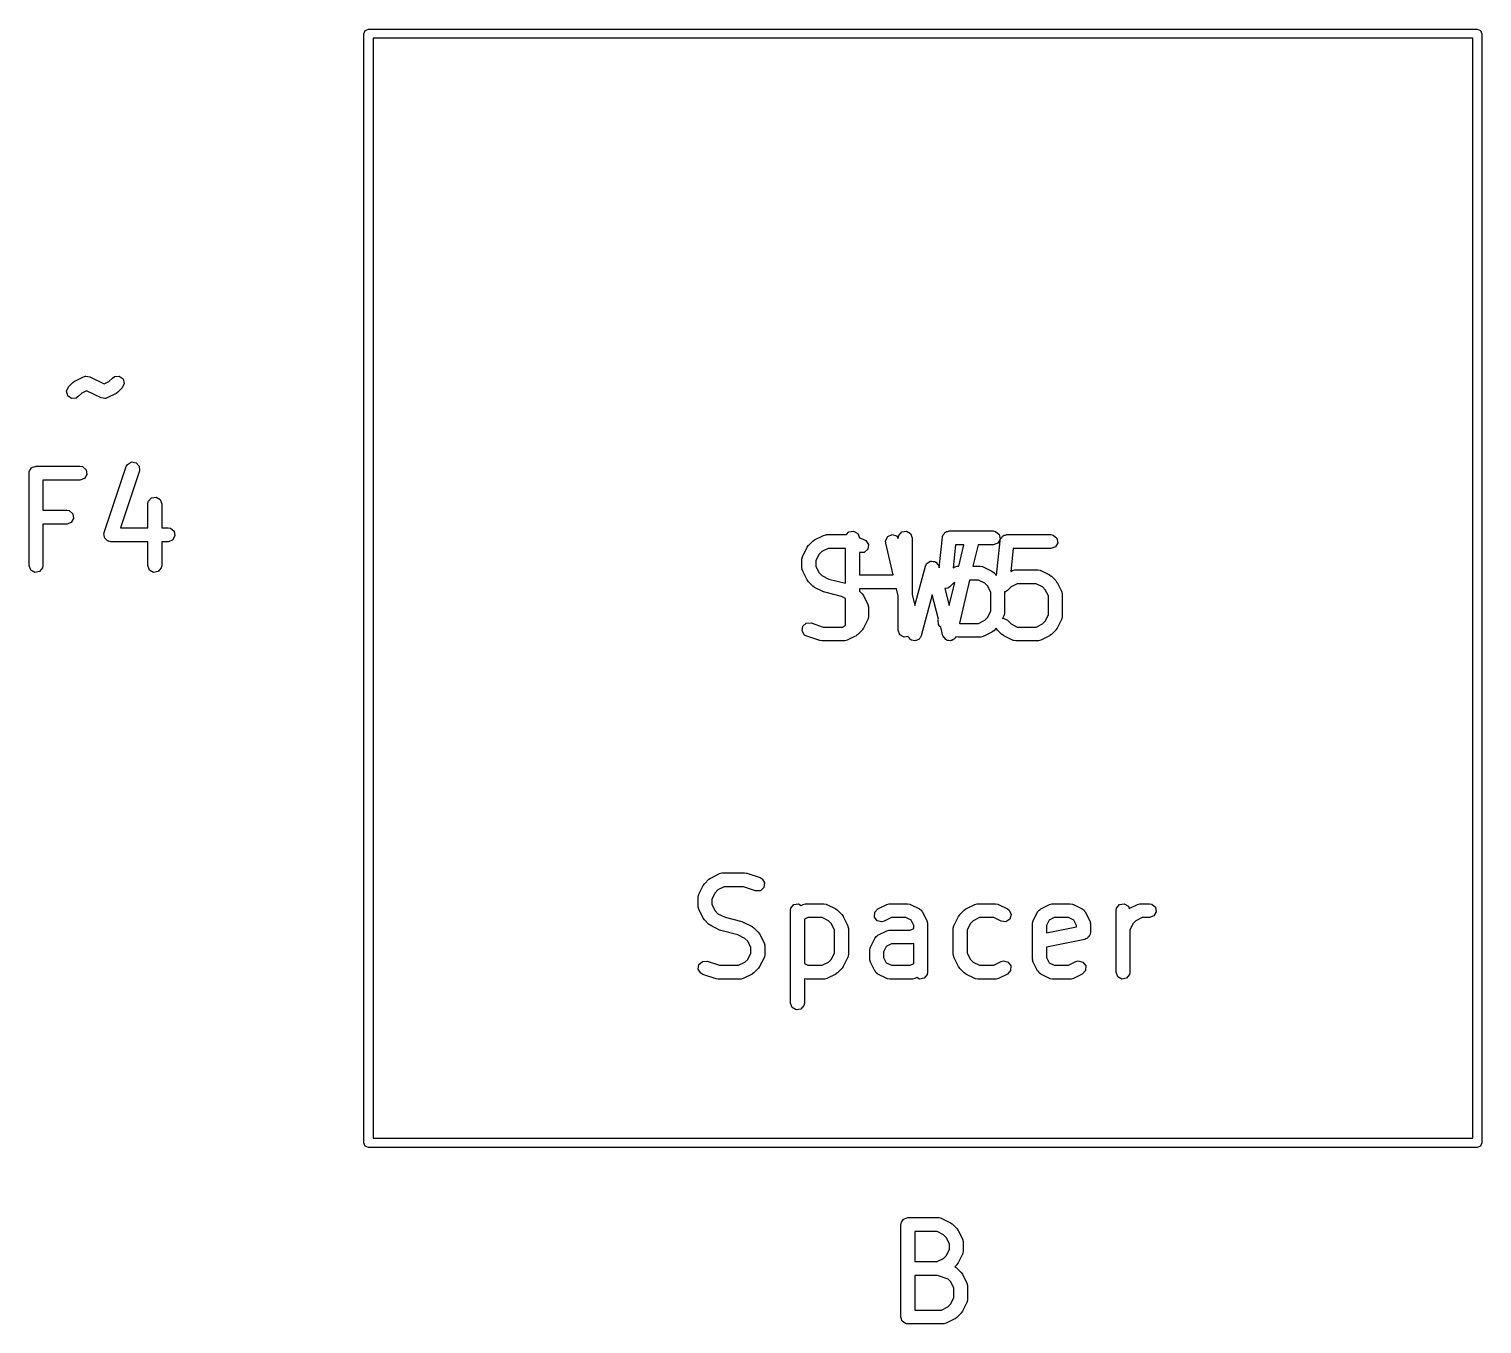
# Model space of a CAD drawing. Extents: x 0.58 to 7.69, y -5 to -0.56.
# Drawn here: x 3.753 to 4.372, y -4.998 to -4.447 of the extents above; entities that cross this region are included whole.
import ezdxf

# ---------------------------------------------------------------- set-up
doc = ezdxf.new("R2010")
doc.units = 0
doc.header["$MEASUREMENT"] = 0
doc.layers.add('BLACK', color=7, linetype='CONTINUOUS')

msp = doc.modelspace()

# ---------------------------------------------------------------- linework, layer by layer
at = {"layer": 'BLACK', "linetype": 'CONTINUOUS'}
for p, q in [((3.89567, -4.44882), (3.89625, -4.44743)), ((3.89567, -4.92126), (3.89567, -4.44882)), ((3.89625, -4.44743), (3.89764, -4.44685)), ((3.89764, -4.44685), (4.37008, -4.44685)), ((4.37008, -4.44685), (4.37147, -4.44743)), ((4.37147, -4.44743), (4.37205, -4.44882)), ((4.37205, -4.44882), (4.37205, -4.92126)), ((3.89961, -4.45079), (3.89961, -4.91929)), ((4.36811, -4.45079), (3.89961, -4.45079)), ((4.36811, -4.91929), (4.36811, -4.45079)), ((3.76988, -4.59925), (3.77176, -4.59737)), ((3.77176, -4.59737), (3.77248, -4.59686)), ((3.77248, -4.59686), (3.77253, -4.59682)), ((3.77253, -4.59682), (3.77628, -4.59494)), ((3.77628, -4.59494), (3.77679, -4.59479)), ((3.77679, -4.59479), (3.77691, -4.59471)), ((3.77691, -4.59471), (3.77701, -4.59472)), ((3.77701, -4.59472), (3.77726, -4.59465)), ((3.77726, -4.59465), (3.77808, -4.59485)), ((3.77808, -4.59485), (3.77892, -4.59494)), ((3.77892, -4.59494), (3.7851, -4.59803)), ((3.7851, -4.59803), (3.7871, -4.59703)), ((3.7871, -4.59703), (3.78863, -4.5955)), ((3.78863, -4.5955), (3.78947, -4.59491)), ((3.78947, -4.59491), (3.79148, -4.59473)), ((3.79148, -4.59473), (3.79314, -4.59589)), ((3.79366, -4.59784), (3.79281, -4.59967)), ((3.79314, -4.59589), (3.79366, -4.59784)), ((3.76903, -4.60108), (3.76988, -4.59925)), ((3.76955, -4.60303), (3.76903, -4.60108)), ((3.77121, -4.60419), (3.76955, -4.60303)), ((3.77322, -4.60401), (3.77121, -4.60419)), ((3.77406, -4.60342), (3.77322, -4.60401)), ((3.7756, -4.60189), (3.77406, -4.60342)), ((3.7776, -4.60089), (3.7756, -4.60189)), ((3.78378, -4.60397), (3.7776, -4.60089)), ((3.78461, -4.60407), (3.78378, -4.60397)), ((3.78543, -4.60427), (3.78461, -4.60407)), ((3.78568, -4.60419), (3.78543, -4.60427)), ((3.78578, -4.60421), (3.78568, -4.60419)), ((3.7859, -4.60413), (3.78578, -4.60421)), ((3.78642, -4.60397), (3.7859, -4.60413)), ((3.79017, -4.6021), (3.78642, -4.60397)), ((3.79021, -4.60205), (3.79017, -4.6021)), ((3.79093, -4.60155), (3.79021, -4.60205)), ((3.79281, -4.59967), (3.79093, -4.60155)), ((3.75308, -4.63602), (3.75315, -4.63563)), ((3.75308, -4.67539), (3.75308, -4.63602)), ((3.75313, -4.6355), (3.75319, -4.63539)), ((3.75315, -4.63563), (3.75313, -4.6355)), ((3.75319, -4.63539), (3.75326, -4.63501)), ((3.75326, -4.63501), (3.75376, -4.63442)), ((3.75376, -4.63442), (3.75414, -4.63375)), ((3.75414, -4.63375), (3.75439, -4.63366)), ((3.75439, -4.63366), (3.75456, -4.63346)), ((3.75456, -4.63346), (3.75532, -4.63333)), ((3.75532, -4.63333), (3.75604, -4.63306)), ((3.75604, -4.63306), (3.77478, -4.63306)), ((3.77478, -4.63306), (3.77579, -4.63324)), ((3.77579, -4.63324), (3.77734, -4.63454)), ((3.77734, -4.63454), (3.77769, -4.63653)), ((3.78511, -4.66133), (3.79448, -4.63321)), ((3.80008, -4.63508), (3.792, -4.65931)), ((3.79448, -4.63321), (3.79497, -4.63231)), ((3.79497, -4.63231), (3.79669, -4.63125)), ((3.79669, -4.63125), (3.79869, -4.63155)), ((3.79869, -4.63155), (3.80003, -4.63306)), ((3.80003, -4.63306), (3.80008, -4.63508)), ((3.77478, -4.63897), (3.75899, -4.63897)), ((3.75899, -4.63897), (3.75899, -4.65181)), ((3.77668, -4.63828), (3.77478, -4.63897)), ((3.77769, -4.63653), (3.77668, -4.63828)), ((3.8037, -4.64914), (3.80388, -4.64813)), ((3.80388, -4.64813), (3.80518, -4.64658)), ((3.80518, -4.64658), (3.80717, -4.64623)), ((3.80717, -4.64623), (3.80892, -4.64724)), ((3.80892, -4.64724), (3.80961, -4.64914)), ((3.75899, -4.65181), (3.76916, -4.65181)), ((3.76916, -4.65181), (3.77017, -4.65199)), ((3.77017, -4.65199), (3.77172, -4.65329)), ((3.77172, -4.65329), (3.77207, -4.65528)), ((3.8037, -4.65931), (3.8037, -4.64914)), ((3.80961, -4.64914), (3.80961, -4.65931)), ((3.76916, -4.65772), (3.75899, -4.65772)), ((3.75899, -4.65772), (3.75899, -4.67539)), ((3.77106, -4.65703), (3.76916, -4.65772)), ((3.77207, -4.65528), (3.77106, -4.65703)), ((3.792, -4.65931), (3.8037, -4.65931)), ((3.80961, -4.65931), (3.81228, -4.65931)), ((3.81228, -4.65931), (3.81329, -4.65949)), ((3.81329, -4.65949), (3.81484, -4.66079)), ((3.81484, -4.66079), (3.81519, -4.66278)), ((4.10239, -4.66102), (4.10437, -4.66067)), ((4.10437, -4.66067), (4.10612, -4.66168)), ((4.12488, -4.66102), (4.12687, -4.66067)), ((4.12687, -4.66067), (4.12862, -4.66168)), ((4.14389, -4.66088), (4.14452, -4.66084)), ((4.14452, -4.66084), (4.14511, -4.66062)), ((4.14511, -4.66062), (4.16385, -4.66062)), ((4.16385, -4.66062), (4.16486, -4.6608)), ((4.16486, -4.6608), (4.16641, -4.6621)), ((3.785, -4.66175), (3.78511, -4.66155)), ((3.78514, -4.66254), (3.785, -4.66175)), ((3.78511, -4.66155), (3.78511, -4.66133)), ((3.78516, -4.66335), (3.78514, -4.66254)), ((3.78531, -4.66352), (3.78516, -4.66335)), ((3.78535, -4.66374), (3.78531, -4.66352)), ((3.78597, -4.66426), (3.78535, -4.66374)), ((3.7865, -4.66486), (3.78597, -4.66426)), ((3.78672, -4.66489), (3.7865, -4.66486)), ((3.7869, -4.66504), (3.78672, -4.66489)), ((3.78791, -4.66522), (3.7869, -4.66504)), ((3.8037, -4.66522), (3.78791, -4.66522)), ((3.8037, -4.67539), (3.8037, -4.66522)), ((3.81228, -4.66522), (3.80961, -4.66522)), ((3.80961, -4.66522), (3.80961, -4.67539)), ((3.81418, -4.66453), (3.81228, -4.66522)), ((3.81519, -4.66278), (3.81418, -4.66453)), ((4.08454, -4.66758), (4.08506, -4.66687)), ((4.08506, -4.66687), (4.08509, -4.66681)), ((4.08509, -4.66681), (4.08696, -4.66494)), ((4.08696, -4.66494), (4.08769, -4.66443)), ((4.08769, -4.66443), (4.08773, -4.66438)), ((4.08773, -4.66438), (4.09148, -4.66251)), ((4.09148, -4.66251), (4.09246, -4.66222)), ((4.09246, -4.66222), (4.09263, -4.66226)), ((4.09263, -4.66226), (4.0928, -4.6622)), ((4.0928, -4.6622), (4.1014, -4.6622)), ((4.1014, -4.6622), (4.10239, -4.66102)), ((4.10612, -4.66168), (4.10681, -4.66358)), ((4.10681, -4.66358), (4.10681, -4.66358)), ((4.10681, -4.66358), (4.10873, -4.66422)), ((4.10873, -4.66422), (4.10963, -4.66471)), ((4.10963, -4.66471), (4.11069, -4.66643)), ((4.11069, -4.66643), (4.1104, -4.66843)), ((4.11799, -4.66481), (4.11889, -4.663)), ((4.11805, -4.66583), (4.11799, -4.66481)), ((4.12127, -4.67937), (4.11805, -4.66583)), ((4.11889, -4.663), (4.12075, -4.6622)), ((4.12075, -4.6622), (4.12268, -4.66278)), ((4.12268, -4.66278), (4.12341, -4.66388)), ((4.12341, -4.66358), (4.12358, -4.66257)), ((4.12341, -4.66388), (4.12341, -4.66358)), ((4.12358, -4.66257), (4.12488, -4.66102)), ((4.12862, -4.66168), (4.12931, -4.66358)), ((4.12931, -4.66358), (4.12931, -4.68764)), ((4.14086, -4.67641), (4.14217, -4.66328)), ((4.14217, -4.66328), (4.14221, -4.66313)), ((4.1422, -4.66306), (4.14226, -4.66296)), ((4.14221, -4.66313), (4.1422, -4.66306)), ((4.14226, -4.66296), (4.14245, -4.66229)), ((4.14245, -4.66229), (4.1429, -4.66186)), ((4.1429, -4.66186), (4.14321, -4.66131)), ((4.14321, -4.66131), (4.1436, -4.66117)), ((4.1436, -4.66117), (4.14389, -4.66088)), ((4.14778, -4.66653), (4.1468, -4.6763)), ((4.1513, -4.66653), (4.14778, -4.66653)), ((4.14914, -4.67562), (4.1513, -4.66653)), ((4.15738, -4.66653), (4.15521, -4.67562)), ((4.16385, -4.66653), (4.15738, -4.66653)), ((4.16575, -4.66584), (4.16385, -4.66653)), ((4.16526, -4.67955), (4.16673, -4.66486)), ((4.16676, -4.66409), (4.16575, -4.66584)), ((4.16641, -4.6621), (4.16676, -4.66409)), ((4.16673, -4.66486), (4.16677, -4.66471)), ((4.16676, -4.66464), (4.16682, -4.66453)), ((4.16677, -4.66471), (4.16676, -4.66464)), ((4.16682, -4.66453), (4.16701, -4.66387)), ((4.16701, -4.66387), (4.16745, -4.66343)), ((4.16745, -4.66343), (4.16777, -4.66289)), ((4.16777, -4.66289), (4.16816, -4.66275)), ((4.16816, -4.66275), (4.16845, -4.66246)), ((4.16845, -4.66246), (4.16908, -4.66241)), ((4.16908, -4.66241), (4.16967, -4.6622)), ((4.16967, -4.6622), (4.18841, -4.6622)), ((4.18841, -4.6622), (4.18942, -4.66238)), ((4.18942, -4.66238), (4.19097, -4.66367)), ((4.19132, -4.66566), (4.19031, -4.66741)), ((4.19097, -4.66367), (4.19132, -4.66566)), ((4.08235, -4.67265), (4.08253, -4.67164)), ((4.08235, -4.6764), (4.08235, -4.67265)), ((4.08253, -4.67164), (4.08264, -4.6715)), ((4.08264, -4.6715), (4.08266, -4.67133)), ((4.08266, -4.67133), (4.08454, -4.66758)), ((4.0896, -4.67065), (4.08825, -4.67335)), ((4.0908, -4.66945), (4.0896, -4.67065)), ((4.0935, -4.6681), (4.0908, -4.66945)), ((4.10091, -4.6681), (4.0935, -4.6681)), ((4.10091, -4.68288), (4.10091, -4.6681)), ((4.10687, -4.66983), (4.10681, -4.66981)), ((4.10681, -4.66981), (4.10681, -4.67937)), ((4.10888, -4.66977), (4.10687, -4.66983)), ((4.1104, -4.66843), (4.10888, -4.66977)), ((4.17234, -4.6681), (4.17136, -4.67787)), ((4.18841, -4.6681), (4.17234, -4.6681)), ((4.19031, -4.66741), (4.18841, -4.6681)), ((3.75377, -4.67728), (3.75308, -4.67539)), ((3.75552, -4.67829), (3.75377, -4.67728)), ((3.75751, -4.67794), (3.75552, -4.67829)), ((3.75881, -4.6764), (3.75751, -4.67794)), ((3.75899, -4.67539), (3.75881, -4.6764)), ((3.80439, -4.67728), (3.8037, -4.67539)), ((3.80614, -4.67829), (3.80439, -4.67728)), ((3.80813, -4.67794), (3.80614, -4.67829)), ((3.80943, -4.6764), (3.80813, -4.67794)), ((3.80961, -4.67539), (3.80943, -4.6764)), ((4.08241, -4.67656), (4.08235, -4.6764)), ((4.08237, -4.67674), (4.08241, -4.67656)), ((4.08266, -4.67772), (4.08237, -4.67674)), ((4.08454, -4.68147), (4.08266, -4.67772)), ((4.08825, -4.67335), (4.08825, -4.6757)), ((4.08825, -4.6757), (4.0896, -4.6784)), ((4.0896, -4.6784), (4.0908, -4.6796)), ((4.10681, -4.67937), (4.12127, -4.67937)), ((4.13046, -4.69245), (4.13494, -4.67564)), ((4.13494, -4.67564), (4.13537, -4.67471)), ((4.13537, -4.67471), (4.1356, -4.67455)), ((4.1356, -4.67455), (4.13571, -4.67431)), ((4.13571, -4.67431), (4.1364, -4.67399)), ((4.1364, -4.67399), (4.13703, -4.67355)), ((4.13703, -4.67355), (4.1373, -4.67357)), ((4.1373, -4.67357), (4.13754, -4.67346)), ((4.13754, -4.67346), (4.13828, -4.67366)), ((4.13828, -4.67366), (4.13904, -4.67372)), ((4.13904, -4.67372), (4.13923, -4.67391)), ((4.13923, -4.67391), (4.13949, -4.67398)), ((4.13949, -4.67398), (4.13993, -4.67461)), ((4.13993, -4.67461), (4.14047, -4.67515)), ((4.14047, -4.67515), (4.14049, -4.67542)), ((4.14049, -4.67542), (4.14065, -4.67564)), ((4.14065, -4.67564), (4.14086, -4.67641)), ((4.1468, -4.6763), (4.14754, -4.67593)), ((4.14754, -4.67593), (4.14852, -4.67564)), ((4.14852, -4.67564), (4.14869, -4.67568)), ((4.14869, -4.67568), (4.14886, -4.67562)), ((4.14886, -4.67562), (4.14914, -4.67562)), ((4.15521, -4.67562), (4.15823, -4.67562)), ((4.15823, -4.67562), (4.15924, -4.6758)), ((4.15924, -4.6758), (4.15938, -4.67591)), ((4.15938, -4.67591), (4.15955, -4.67593)), ((4.15955, -4.67593), (4.1633, -4.67781)), ((4.1633, -4.67781), (4.16401, -4.67833)), ((4.16401, -4.67833), (4.16407, -4.67836)), ((4.16407, -4.67836), (4.16526, -4.67955)), ((4.17136, -4.67787), (4.1721, -4.67751)), ((4.1721, -4.67751), (4.17308, -4.67722)), ((4.17308, -4.67722), (4.17325, -4.67726)), ((4.17325, -4.67726), (4.17342, -4.6772)), ((4.17342, -4.6772), (4.18279, -4.6772)), ((4.18279, -4.6772), (4.1838, -4.67737)), ((4.1838, -4.67737), (4.18393, -4.67749)), ((4.18393, -4.67749), (4.18411, -4.67751)), ((4.18411, -4.67751), (4.18786, -4.67938)), ((4.18786, -4.67938), (4.18857, -4.67991)), ((4.08458, -4.68151), (4.08454, -4.68147)), ((4.08509, -4.68224), (4.08458, -4.68151)), ((4.08696, -4.68411), (4.08509, -4.68224)), ((4.08702, -4.68414), (4.08696, -4.68411)), ((4.08773, -4.68466), (4.08702, -4.68414)), ((4.09148, -4.68654), (4.08773, -4.68466)), ((4.0908, -4.6796), (4.09383, -4.68111)), ((4.09383, -4.68111), (4.10091, -4.68288)), ((4.12268, -4.68528), (4.10681, -4.68528)), ((4.10681, -4.68528), (4.10681, -4.68624)), ((4.12341, -4.68833), (4.12268, -4.68528)), ((4.14346, -4.68509), (4.14318, -4.68511)), ((4.14318, -4.68511), (4.14513, -4.69245)), ((4.14445, -4.68501), (4.14346, -4.68509)), ((4.14446, -4.685), (4.14445, -4.68501)), ((4.14448, -4.685), (4.14446, -4.685)), ((4.14532, -4.68441), (4.14448, -4.685)), ((4.14513, -4.69245), (4.14749, -4.68256)), ((4.14686, -4.68288), (4.14532, -4.68441)), ((4.14749, -4.68256), (4.14686, -4.68288)), ((4.1538, -4.68153), (4.14942, -4.69993)), ((4.15753, -4.68153), (4.1538, -4.68153)), ((4.16023, -4.68288), (4.15753, -4.68153)), ((4.16143, -4.68407), (4.16023, -4.68288)), ((4.16278, -4.68677), (4.16143, -4.68407)), ((4.17142, -4.68445), (4.16988, -4.68599)), ((4.17411, -4.6831), (4.17142, -4.68445)), ((4.18209, -4.6831), (4.17411, -4.6831)), ((4.18479, -4.68445), (4.18209, -4.6831)), ((4.18599, -4.68565), (4.18479, -4.68445)), ((4.18857, -4.67991), (4.18863, -4.67994)), ((4.18863, -4.67994), (4.1905, -4.68181)), ((4.1905, -4.68181), (4.19101, -4.68253)), ((4.19101, -4.68253), (4.19105, -4.68258)), ((4.19105, -4.68258), (4.19293, -4.68633)), ((4.09162, -4.68656), (4.09148, -4.68654)), ((4.09208, -4.68676), (4.09162, -4.68656)), ((4.09927, -4.68856), (4.09208, -4.68676)), ((4.10091, -4.68938), (4.09927, -4.68856)), ((4.10091, -4.70091), (4.10091, -4.68938)), ((4.10681, -4.68624), (4.10801, -4.68743)), ((4.10801, -4.68743), (4.10852, -4.68816)), ((4.10852, -4.68816), (4.10857, -4.6882)), ((4.10857, -4.6882), (4.11044, -4.69195)), ((4.12341, -4.70295), (4.12341, -4.68833)), ((4.12931, -4.68764), (4.13046, -4.69245)), ((4.1378, -4.68786), (4.13315, -4.70528)), ((4.14055, -4.69819), (4.1378, -4.68786)), ((4.16278, -4.69475), (4.16278, -4.68677)), ((4.16901, -4.68659), (4.16868, -4.68661)), ((4.16868, -4.68661), (4.16868, -4.69545)), ((4.16902, -4.68658), (4.16901, -4.68659)), ((4.16904, -4.68657), (4.16902, -4.68658)), ((4.16988, -4.68599), (4.16904, -4.68657)), ((4.18734, -4.68834), (4.18599, -4.68565)), ((4.18734, -4.69632), (4.18734, -4.68834)), ((4.19293, -4.68633), (4.19322, -4.68731)), ((4.19322, -4.68731), (4.19318, -4.68748)), ((4.19318, -4.68748), (4.19324, -4.68765)), ((4.19324, -4.68765), (4.19324, -4.69702)), ((4.11044, -4.69195), (4.11073, -4.69293)), ((4.11075, -4.69702), (4.11057, -4.69803)), ((4.11073, -4.69293), (4.11069, -4.69311)), ((4.11069, -4.69311), (4.11075, -4.69327)), ((4.11075, -4.69327), (4.11075, -4.69702)), ((4.16023, -4.69864), (4.16143, -4.69745)), ((4.16143, -4.69745), (4.16278, -4.69475)), ((4.16837, -4.69677), (4.16781, -4.69789)), ((4.16781, -4.69789), (4.16805, -4.69783)), ((4.16805, -4.69783), (4.16988, -4.69868)), ((4.16839, -4.69659), (4.16837, -4.69677)), ((4.1685, -4.69646), (4.16839, -4.69659)), ((4.16868, -4.69545), (4.1685, -4.69646)), ((4.18599, -4.69902), (4.18734, -4.69632)), ((4.19324, -4.69702), (4.19306, -4.69803)), ((4.08241, -4.70324), (4.08271, -4.70124)), ((4.08347, -4.70496), (4.08241, -4.70324)), ((4.08271, -4.70124), (4.08422, -4.6999)), ((4.08422, -4.6999), (4.08624, -4.69984)), ((4.08624, -4.69984), (4.09141, -4.70157)), ((4.09141, -4.70157), (4.0996, -4.70157)), ((4.0996, -4.70157), (4.10091, -4.70091)), ((4.10801, -4.70286), (4.10614, -4.70473)), ((4.10804, -4.7028), (4.10801, -4.70286)), ((4.10857, -4.70209), (4.10804, -4.7028)), ((4.11044, -4.69834), (4.10857, -4.70209)), ((4.11046, -4.69817), (4.11044, -4.69834)), ((4.11057, -4.69803), (4.11046, -4.69817)), ((4.1241, -4.70484), (4.12341, -4.70295)), ((4.14038, -4.69843), (4.14055, -4.69819)), ((4.14056, -4.70044), (4.14038, -4.69843)), ((4.14114, -4.70128), (4.14056, -4.70044)), ((4.14146, -4.7016), (4.14114, -4.70128)), ((4.14244, -4.70528), (4.14146, -4.7016)), ((4.14942, -4.69993), (4.14955, -4.69999)), ((4.14955, -4.69999), (4.15753, -4.69999)), ((4.15753, -4.69999), (4.16023, -4.69864)), ((4.1633, -4.70371), (4.15955, -4.70559)), ((4.16334, -4.70367), (4.1633, -4.70371)), ((4.16407, -4.70316), (4.16334, -4.70367)), ((4.16515, -4.70207), (4.16407, -4.70316)), ((4.1657, -4.70286), (4.16515, -4.70207)), ((4.16758, -4.70473), (4.1657, -4.70286)), ((4.16988, -4.69868), (4.17142, -4.70022)), ((4.17142, -4.70022), (4.17411, -4.70157)), ((4.17411, -4.70157), (4.18209, -4.70157)), ((4.18209, -4.70157), (4.18479, -4.70022)), ((4.18479, -4.70022), (4.18599, -4.69902)), ((4.1905, -4.70286), (4.18863, -4.70473)), ((4.19053, -4.7028), (4.1905, -4.70286)), ((4.19105, -4.70209), (4.19053, -4.7028)), ((4.19293, -4.69834), (4.19105, -4.70209)), ((4.19295, -4.69817), (4.19293, -4.69834)), ((4.19306, -4.69803), (4.19295, -4.69817)), ((4.08437, -4.70545), (4.08347, -4.70496)), ((4.08999, -4.70732), (4.08437, -4.70545)), ((4.09006, -4.70732), (4.08999, -4.70732)), ((4.09093, -4.70747), (4.09006, -4.70732)), ((4.1003, -4.70747), (4.09093, -4.70747)), ((4.10047, -4.70741), (4.1003, -4.70747)), ((4.10064, -4.70745), (4.10047, -4.70741)), ((4.10162, -4.70716), (4.10064, -4.70745)), ((4.10472, -4.70561), (4.10162, -4.70716)), ((4.10534, -4.7055), (4.10472, -4.70561)), ((4.10577, -4.70499), (4.10534, -4.7055)), ((4.10614, -4.70473), (4.10577, -4.70499)), ((4.12585, -4.70585), (4.1241, -4.70484)), ((4.1276, -4.70554), (4.12585, -4.70585)), ((4.12762, -4.70577), (4.1276, -4.70554)), ((4.12814, -4.70628), (4.12762, -4.70577)), ((4.12854, -4.70689), (4.12814, -4.70628)), ((4.12883, -4.70698), (4.12854, -4.70689)), ((4.12905, -4.7072), (4.12883, -4.70698)), ((4.12977, -4.70726), (4.12905, -4.7072)), ((4.13047, -4.70747), (4.12977, -4.70726)), ((4.13076, -4.70735), (4.13047, -4.70747)), ((4.13106, -4.70737), (4.13076, -4.70735)), ((4.13166, -4.70695), (4.13106, -4.70737)), ((4.13232, -4.70667), (4.13166, -4.70695)), ((4.13246, -4.70639), (4.13232, -4.70667)), ((4.13272, -4.70621), (4.13246, -4.70639)), ((4.13315, -4.70528), (4.13272, -4.70621)), ((4.14262, -4.70554), (4.14244, -4.70528)), ((4.14265, -4.70584), (4.14262, -4.70554)), ((4.14318, -4.70634), (4.14265, -4.70584)), ((4.1436, -4.70694), (4.14318, -4.70634)), ((4.1439, -4.70702), (4.1436, -4.70694)), ((4.14412, -4.70723), (4.1439, -4.70702)), ((4.14485, -4.70727), (4.14412, -4.70723)), ((4.14555, -4.70746), (4.14485, -4.70727)), ((4.14583, -4.70733), (4.14555, -4.70746)), ((4.14614, -4.70735), (4.14583, -4.70733)), ((4.14672, -4.70692), (4.14614, -4.70735)), ((4.14738, -4.70661), (4.14672, -4.70692)), ((4.14751, -4.70633), (4.14738, -4.70661)), ((4.14776, -4.70615), (4.14751, -4.70633)), ((4.14794, -4.70574), (4.14776, -4.70615)), ((4.14886, -4.7059), (4.14794, -4.70574)), ((4.15823, -4.7059), (4.14886, -4.7059)), ((4.1584, -4.70584), (4.15823, -4.7059)), ((4.15857, -4.70588), (4.1584, -4.70584)), ((4.15955, -4.70559), (4.15857, -4.70588)), ((4.16764, -4.70476), (4.16758, -4.70473)), ((4.16835, -4.70529), (4.16764, -4.70476)), ((4.1721, -4.70716), (4.16835, -4.70529)), ((4.17227, -4.70718), (4.1721, -4.70716)), ((4.17241, -4.7073), (4.17227, -4.70718)), ((4.17342, -4.70747), (4.17241, -4.7073)), ((4.18279, -4.70747), (4.17342, -4.70747)), ((4.18296, -4.70741), (4.18279, -4.70747)), ((4.18313, -4.70745), (4.18296, -4.70741)), ((4.18411, -4.70716), (4.18313, -4.70745)), ((4.18786, -4.70529), (4.18411, -4.70716)), ((4.1879, -4.70524), (4.18786, -4.70529)), ((4.18863, -4.70473), (4.1879, -4.70524)), ((4.04084, -4.81091), (4.04272, -4.80903)), ((4.04272, -4.80903), (4.04344, -4.80853)), ((4.04344, -4.80853), (4.04349, -4.80848)), ((4.04349, -4.80848), (4.04724, -4.8066)), ((4.04724, -4.8066), (4.04822, -4.80631)), ((4.04822, -4.80631), (4.04839, -4.80635)), ((4.04839, -4.80635), (4.04856, -4.80629)), ((4.04856, -4.80629), (4.05793, -4.80629)), ((4.05793, -4.80629), (4.0588, -4.80645)), ((4.0588, -4.80645), (4.05886, -4.80644)), ((4.05886, -4.80644), (4.06449, -4.80832)), ((4.06449, -4.80832), (4.06539, -4.80881)), ((4.06539, -4.80881), (4.06645, -4.81053)), ((4.0384, -4.8156), (4.03842, -4.81542)), ((4.03842, -4.81542), (4.04029, -4.81167)), ((4.04029, -4.81167), (4.04082, -4.81096)), ((4.04082, -4.81096), (4.04084, -4.81091)), ((4.04536, -4.81474), (4.04401, -4.81744)), ((4.04656, -4.81355), (4.04536, -4.81474)), ((4.04925, -4.8122), (4.04656, -4.81355)), ((4.05745, -4.8122), (4.04925, -4.8122)), ((4.06262, -4.81392), (4.05745, -4.8122)), ((4.06464, -4.81387), (4.06262, -4.81392)), ((4.06615, -4.81253), (4.06464, -4.81387)), ((4.06645, -4.81053), (4.06615, -4.81253)), ((4.0381, -4.81674), (4.03828, -4.81573)), ((4.0381, -4.82049), (4.0381, -4.81674)), ((4.03816, -4.82066), (4.0381, -4.82049)), ((4.03812, -4.82083), (4.03816, -4.82066)), ((4.03842, -4.82181), (4.03812, -4.82083)), ((4.03828, -4.81573), (4.0384, -4.8156)), ((4.04401, -4.81744), (4.04401, -4.8198)), ((4.04401, -4.8198), (4.04536, -4.82249)), ((4.07747, -4.82237), (4.07765, -4.82136)), ((4.07765, -4.82136), (4.07895, -4.81981)), ((4.07895, -4.81981), (4.08094, -4.81946)), ((4.08094, -4.81946), (4.08208, -4.82012)), ((4.08208, -4.82012), (4.08286, -4.81973)), ((4.08286, -4.81973), (4.08384, -4.81943)), ((4.08384, -4.81943), (4.08401, -4.81948)), ((4.08401, -4.81948), (4.08418, -4.81942)), ((4.08418, -4.81942), (4.09168, -4.81942)), ((4.09168, -4.81942), (4.09269, -4.81959)), ((4.09269, -4.81959), (4.09282, -4.81971)), ((4.09282, -4.81971), (4.093, -4.81973)), ((4.093, -4.81973), (4.09675, -4.8216)), ((4.09675, -4.8216), (4.09746, -4.82213)), ((4.11334, -4.82307), (4.11473, -4.8216)), ((4.11473, -4.8216), (4.11848, -4.81973)), ((4.11848, -4.81973), (4.11946, -4.81943)), ((4.11946, -4.81943), (4.11963, -4.81948)), ((4.11963, -4.81948), (4.1198, -4.81942)), ((4.1198, -4.81942), (4.1273, -4.81942)), ((4.1273, -4.81942), (4.12831, -4.81959)), ((4.12831, -4.81959), (4.12844, -4.81971)), ((4.12844, -4.81971), (4.12862, -4.81973)), ((4.12862, -4.81973), (4.13237, -4.8216)), ((4.13237, -4.8216), (4.13319, -4.82221)), ((4.15146, -4.82216), (4.15218, -4.82165)), ((4.15218, -4.82165), (4.15222, -4.8216)), ((4.15222, -4.8216), (4.15597, -4.81973)), ((4.15597, -4.81973), (4.15696, -4.81943)), ((4.15696, -4.81943), (4.15713, -4.81948)), ((4.15713, -4.81948), (4.15729, -4.81942)), ((4.15729, -4.81942), (4.16479, -4.81942)), ((4.16479, -4.81942), (4.1658, -4.81959)), ((4.1658, -4.81959), (4.16594, -4.81971)), ((4.16594, -4.81971), (4.16611, -4.81973)), ((4.16611, -4.81973), (4.16986, -4.8216)), ((4.16986, -4.8216), (4.17069, -4.82221)), ((4.18379, -4.82192), (4.18409, -4.8216)), ((4.18409, -4.8216), (4.18784, -4.81973)), ((4.18784, -4.81973), (4.18883, -4.81943)), ((4.18883, -4.81943), (4.189, -4.81948)), ((4.189, -4.81948), (4.18916, -4.81942)), ((4.18916, -4.81942), (4.19666, -4.81942)), ((4.19666, -4.81942), (4.19767, -4.81959)), ((4.19767, -4.81959), (4.19781, -4.81971)), ((4.19781, -4.81971), (4.19798, -4.81973)), ((4.19798, -4.81973), (4.20173, -4.8216)), ((4.20173, -4.8216), (4.20256, -4.82221)), ((4.21621, -4.82237), (4.21639, -4.82136)), ((4.21639, -4.82136), (4.21768, -4.81981)), ((4.21768, -4.81981), (4.21967, -4.81946)), ((4.21967, -4.81946), (4.22142, -4.82047)), ((4.22142, -4.82047), (4.2218, -4.8215)), ((4.2218, -4.8215), (4.22534, -4.81973)), ((4.22534, -4.81973), (4.22632, -4.81943)), ((4.22632, -4.81943), (4.22649, -4.81948)), ((4.22649, -4.81948), (4.22666, -4.81942)), ((4.22666, -4.81942), (4.23041, -4.81942)), ((4.23041, -4.81942), (4.23142, -4.81959)), ((4.23142, -4.81959), (4.23297, -4.82089)), ((4.23297, -4.82089), (4.23332, -4.82288)), ((4.04029, -4.82556), (4.03842, -4.82181)), ((4.04034, -4.82561), (4.04029, -4.82556)), ((4.04084, -4.82633), (4.04034, -4.82561)), ((4.04272, -4.82821), (4.04084, -4.82633)), ((4.04536, -4.82249), (4.04656, -4.82369)), ((4.04656, -4.82369), (4.04959, -4.82521)), ((4.04959, -4.82521), (4.05677, -4.827)), ((4.05677, -4.827), (4.05724, -4.82721)), ((4.05724, -4.82721), (4.05738, -4.82723)), ((4.05738, -4.82723), (4.06113, -4.8291)), ((4.07747, -4.86174), (4.07747, -4.82237)), ((4.08487, -4.82532), (4.08338, -4.82607)), ((4.08338, -4.82607), (4.08338, -4.84492)), ((4.09098, -4.82532), (4.08487, -4.82532)), ((4.09368, -4.82667), (4.09098, -4.82532)), ((4.09487, -4.82787), (4.09368, -4.82667)), ((4.09622, -4.83056), (4.09487, -4.82787)), ((4.09746, -4.82213), (4.09751, -4.82216)), ((4.09751, -4.82216), (4.09939, -4.82403)), ((4.09939, -4.82403), (4.09989, -4.82475)), ((4.09989, -4.82475), (4.09994, -4.8248)), ((4.09994, -4.8248), (4.10182, -4.82855)), ((4.11322, -4.82508), (4.11334, -4.82307)), ((4.11442, -4.82671), (4.11322, -4.82508)), ((4.11639, -4.82718), (4.11442, -4.82671)), ((4.11737, -4.82688), (4.11639, -4.82718)), ((4.12049, -4.82532), (4.11737, -4.82688)), ((4.1266, -4.82532), (4.12049, -4.82532)), ((4.12885, -4.82644), (4.1266, -4.82532)), ((4.12997, -4.82869), (4.12885, -4.82644)), ((4.13319, -4.82221), (4.13337, -4.82262)), ((4.13337, -4.82262), (4.13369, -4.82292)), ((4.13369, -4.82292), (4.13556, -4.82667)), ((4.13556, -4.82667), (4.13585, -4.82765)), ((4.13585, -4.82765), (4.13581, -4.82783)), ((4.13581, -4.82783), (4.13587, -4.82799)), ((4.14715, -4.82855), (4.14903, -4.8248)), ((4.14903, -4.8248), (4.14955, -4.82409)), ((4.14955, -4.82409), (4.14958, -4.82403)), ((4.14958, -4.82403), (4.15146, -4.82216)), ((4.1541, -4.82787), (4.15275, -4.83056)), ((4.15529, -4.82667), (4.1541, -4.82787)), ((4.15799, -4.82532), (4.15529, -4.82667)), ((4.16409, -4.82532), (4.15799, -4.82532)), ((4.16722, -4.82688), (4.16409, -4.82532)), ((4.16923, -4.82711), (4.16722, -4.82688)), ((4.17091, -4.826), (4.16923, -4.82711)), ((4.17069, -4.82221), (4.17149, -4.82407)), ((4.17149, -4.82407), (4.17091, -4.826)), ((4.18059, -4.82799), (4.18076, -4.82698)), ((4.18076, -4.82698), (4.18088, -4.82685)), ((4.18088, -4.82685), (4.1809, -4.82667)), ((4.1809, -4.82667), (4.18277, -4.82292)), ((4.18277, -4.82292), (4.18338, -4.8221)), ((4.18338, -4.8221), (4.18379, -4.82192)), ((4.18762, -4.82644), (4.18649, -4.82869)), ((4.18986, -4.82532), (4.18762, -4.82644)), ((4.19597, -4.82532), (4.18986, -4.82532)), ((4.19821, -4.82644), (4.19597, -4.82532)), ((4.19933, -4.82869), (4.19821, -4.82644)), ((4.20256, -4.82221), (4.20273, -4.82262)), ((4.20273, -4.82262), (4.20305, -4.82292)), ((4.20305, -4.82292), (4.20493, -4.82667)), ((4.20493, -4.82667), (4.20522, -4.82765)), ((4.20522, -4.82765), (4.20518, -4.82783)), ((4.20518, -4.82783), (4.20524, -4.82799)), ((4.21621, -4.84861), (4.21621, -4.82237)), ((4.22346, -4.82787), (4.22211, -4.83056)), ((4.22466, -4.82667), (4.22346, -4.82787)), ((4.22736, -4.82532), (4.22466, -4.82667)), ((4.23041, -4.82532), (4.22736, -4.82532)), ((4.23231, -4.82463), (4.23041, -4.82532)), ((4.23332, -4.82288), (4.23231, -4.82463)), ((4.04278, -4.82823), (4.04272, -4.82821)), ((4.04349, -4.82876), (4.04278, -4.82823)), ((4.04724, -4.83063), (4.04349, -4.82876)), ((4.04737, -4.83065), (4.04724, -4.83063)), ((4.04784, -4.83086), (4.04737, -4.83065)), ((4.05502, -4.83265), (4.04784, -4.83086)), ((4.05806, -4.83417), (4.05502, -4.83265)), ((4.06113, -4.8291), (4.06183, -4.82963)), ((4.06183, -4.82963), (4.06189, -4.82965)), ((4.06189, -4.82965), (4.06377, -4.83153)), ((4.06377, -4.83153), (4.06427, -4.83225)), ((4.06427, -4.83225), (4.06432, -4.8323)), ((4.06432, -4.8323), (4.0662, -4.83605)), ((4.09622, -4.84042), (4.09622, -4.83056)), ((4.10182, -4.82855), (4.10211, -4.82953)), ((4.10211, -4.82953), (4.10207, -4.8297)), ((4.10207, -4.8297), (4.10213, -4.82987)), ((4.10213, -4.82987), (4.10213, -4.84112)), ((4.11341, -4.83417), (4.11402, -4.83335)), ((4.11402, -4.83335), (4.11442, -4.83317)), ((4.11442, -4.83317), (4.11473, -4.83285)), ((4.11473, -4.83285), (4.11848, -4.83098)), ((4.11848, -4.83098), (4.11946, -4.83068)), ((4.11946, -4.83068), (4.11963, -4.83072)), ((4.11963, -4.83072), (4.1198, -4.83066)), ((4.1198, -4.83066), (4.12847, -4.83066)), ((4.12847, -4.83066), (4.12997, -4.82992)), ((4.12997, -4.82992), (4.12997, -4.82869)), ((4.13587, -4.82799), (4.13587, -4.84861)), ((4.14684, -4.82987), (4.14702, -4.82886)), ((4.14684, -4.84112), (4.14684, -4.82987)), ((4.14702, -4.82886), (4.14713, -4.82872)), ((4.14713, -4.82872), (4.14715, -4.82855)), ((4.15275, -4.83056), (4.15275, -4.84042)), ((4.18059, -4.84299), (4.18059, -4.82799)), ((4.18649, -4.82869), (4.18649, -4.83189)), ((4.18649, -4.83189), (4.19933, -4.82932)), ((4.19933, -4.82932), (4.19933, -4.82869)), ((4.20412, -4.83388), (4.20376, -4.8343)), ((4.20459, -4.83359), (4.20412, -4.83388)), ((4.20475, -4.83313), (4.20459, -4.83359)), ((4.20506, -4.83275), (4.20475, -4.83313)), ((4.20524, -4.83174), (4.20506, -4.83275)), ((4.20524, -4.82799), (4.20524, -4.83174)), ((4.22211, -4.83056), (4.22211, -4.84861)), ((4.05925, -4.83537), (4.05806, -4.83417)), ((4.0606, -4.83806), (4.05925, -4.83537)), ((4.0606, -4.84042), (4.0606, -4.83806)), ((4.0662, -4.83605), (4.06649, -4.83703)), ((4.06649, -4.83703), (4.06645, -4.8372)), ((4.06645, -4.8372), (4.06651, -4.83737)), ((4.06651, -4.83737), (4.06651, -4.84112)), ((4.11122, -4.83924), (4.1114, -4.83823)), ((4.11122, -4.84299), (4.11122, -4.83924)), ((4.1114, -4.83823), (4.11151, -4.8381)), ((4.11151, -4.8381), (4.11153, -4.83792)), ((4.11153, -4.83792), (4.11341, -4.83417)), ((4.11825, -4.83769), (4.11713, -4.83994)), ((4.11713, -4.83994), (4.11713, -4.84229)), ((4.12049, -4.83657), (4.11825, -4.83769)), ((4.12917, -4.83657), (4.12049, -4.83657)), ((4.12934, -4.83651), (4.12917, -4.83657)), ((4.12951, -4.83655), (4.12934, -4.83651)), ((4.12997, -4.83641), (4.12951, -4.83655)), ((4.12997, -4.84492), (4.12997, -4.83641)), ((4.20287, -4.83464), (4.18649, -4.83791)), ((4.18649, -4.83791), (4.18649, -4.84229)), ((4.20328, -4.83438), (4.20287, -4.83464)), ((4.20376, -4.8343), (4.20328, -4.83438)), ((4.03816, -4.84733), (4.03846, -4.84533)), ((4.03846, -4.84533), (4.03997, -4.84399)), ((4.03997, -4.84399), (4.04199, -4.84394)), ((4.04199, -4.84394), (4.04716, -4.84566)), ((4.04716, -4.84566), (4.05536, -4.84566)), ((4.05536, -4.84566), (4.05806, -4.84431)), ((4.05806, -4.84431), (4.05925, -4.84312)), ((4.05925, -4.84312), (4.0606, -4.84042)), ((4.06432, -4.84619), (4.06379, -4.84689)), ((4.0662, -4.84244), (4.06432, -4.84619)), ((4.06622, -4.84226), (4.0662, -4.84244)), ((4.06633, -4.84213), (4.06622, -4.84226)), ((4.06651, -4.84112), (4.06633, -4.84213)), ((4.08338, -4.84492), (4.08487, -4.84566)), ((4.08487, -4.84566), (4.09098, -4.84566)), ((4.09098, -4.84566), (4.09368, -4.84431)), ((4.09368, -4.84431), (4.09487, -4.84312)), ((4.09487, -4.84312), (4.09622, -4.84042)), ((4.09994, -4.84619), (4.09942, -4.84689)), ((4.10182, -4.84244), (4.09994, -4.84619)), ((4.10184, -4.84226), (4.10182, -4.84244)), ((4.10195, -4.84213), (4.10184, -4.84226)), ((4.10213, -4.84112), (4.10195, -4.84213)), ((4.11128, -4.84316), (4.11122, -4.84299)), ((4.11124, -4.84333), (4.11128, -4.84316)), ((4.11153, -4.84431), (4.11124, -4.84333)), ((4.11341, -4.84806), (4.11153, -4.84431)), ((4.11713, -4.84229), (4.11825, -4.84454)), ((4.11825, -4.84454), (4.12049, -4.84566)), ((4.12049, -4.84566), (4.12847, -4.84566)), ((4.12847, -4.84566), (4.12997, -4.84492)), ((4.1469, -4.84128), (4.14684, -4.84112)), ((4.14686, -4.84145), (4.1469, -4.84128)), ((4.14715, -4.84244), (4.14686, -4.84145)), ((4.14903, -4.84619), (4.14715, -4.84244)), ((4.14907, -4.84623), (4.14903, -4.84619)), ((4.14958, -4.84695), (4.14907, -4.84623)), ((4.15275, -4.84042), (4.1541, -4.84312)), ((4.1541, -4.84312), (4.15529, -4.84431)), ((4.15529, -4.84431), (4.15799, -4.84566)), ((4.15799, -4.84566), (4.16409, -4.84566)), ((4.16409, -4.84566), (4.16722, -4.8441)), ((4.16722, -4.8441), (4.1682, -4.84381)), ((4.1682, -4.84381), (4.17017, -4.84428)), ((4.17017, -4.84428), (4.17137, -4.8459)), ((4.17137, -4.8459), (4.17125, -4.84791)), ((4.18065, -4.84316), (4.18059, -4.84299)), ((4.18061, -4.84333), (4.18065, -4.84316)), ((4.1809, -4.84431), (4.18061, -4.84333)), ((4.18277, -4.84806), (4.1809, -4.84431)), ((4.18649, -4.84229), (4.18762, -4.84454)), ((4.18762, -4.84454), (4.18986, -4.84566)), ((4.18986, -4.84566), (4.19597, -4.84566)), ((4.19597, -4.84566), (4.19909, -4.8441)), ((4.19909, -4.8441), (4.20007, -4.84381)), ((4.20007, -4.84381), (4.20204, -4.84428)), ((4.20204, -4.84428), (4.20324, -4.8459)), ((4.20324, -4.8459), (4.20312, -4.84791)), ((4.03922, -4.84905), (4.03816, -4.84733)), ((4.04012, -4.84954), (4.03922, -4.84905)), ((4.04575, -4.85142), (4.04012, -4.84954)), ((4.04581, -4.85141), (4.04575, -4.85142)), ((4.04668, -4.85157), (4.04581, -4.85141)), ((4.05606, -4.85157), (4.04668, -4.85157)), ((4.05622, -4.85151), (4.05606, -4.85157)), ((4.05639, -4.85155), (4.05622, -4.85151)), ((4.05738, -4.85126), (4.05639, -4.85155)), ((4.06113, -4.84938), (4.05738, -4.85126)), ((4.06117, -4.84933), (4.06113, -4.84938)), ((4.06189, -4.84883), (4.06117, -4.84933)), ((4.06377, -4.84695), (4.06189, -4.84883)), ((4.06379, -4.84689), (4.06377, -4.84695)), ((4.08418, -4.85157), (4.08338, -4.85143)), ((4.08338, -4.85143), (4.08338, -4.86174)), ((4.09168, -4.85157), (4.08418, -4.85157)), ((4.09184, -4.85151), (4.09168, -4.85157)), ((4.09201, -4.85155), (4.09184, -4.85151)), ((4.093, -4.85126), (4.09201, -4.85155)), ((4.09675, -4.84938), (4.093, -4.85126)), ((4.09679, -4.84933), (4.09675, -4.84938)), ((4.09751, -4.84883), (4.09679, -4.84933)), ((4.09939, -4.84695), (4.09751, -4.84883)), ((4.09942, -4.84689), (4.09939, -4.84695)), ((4.11373, -4.84836), (4.11341, -4.84806)), ((4.1139, -4.84877), (4.11373, -4.84836)), ((4.11473, -4.84938), (4.1139, -4.84877)), ((4.11848, -4.85126), (4.11473, -4.84938)), ((4.11865, -4.85128), (4.11848, -4.85126)), ((4.11879, -4.85139), (4.11865, -4.85128)), ((4.1198, -4.85157), (4.11879, -4.85139)), ((4.12917, -4.85157), (4.1198, -4.85157)), ((4.12934, -4.85151), (4.12917, -4.85157)), ((4.12951, -4.85155), (4.12934, -4.85151)), ((4.13049, -4.85126), (4.12951, -4.85155)), ((4.13127, -4.85087), (4.13049, -4.85126)), ((4.13241, -4.85152), (4.13127, -4.85087)), ((4.1344, -4.85117), (4.13241, -4.85152)), ((4.1357, -4.84962), (4.1344, -4.85117)), ((4.13587, -4.84861), (4.1357, -4.84962)), ((4.15146, -4.84883), (4.14958, -4.84695)), ((4.15151, -4.84886), (4.15146, -4.84883)), ((4.15222, -4.84938), (4.15151, -4.84886)), ((4.15597, -4.85126), (4.15222, -4.84938)), ((4.15615, -4.85128), (4.15597, -4.85126)), ((4.15628, -4.85139), (4.15615, -4.85128)), ((4.15729, -4.85157), (4.15628, -4.85139)), ((4.16479, -4.85157), (4.15729, -4.85157)), ((4.16496, -4.85151), (4.16479, -4.85157)), ((4.16513, -4.85155), (4.16496, -4.85151)), ((4.16611, -4.85126), (4.16513, -4.85155)), ((4.16986, -4.84938), (4.16611, -4.85126)), ((4.17125, -4.84791), (4.16986, -4.84938)), ((4.18309, -4.84836), (4.18277, -4.84806)), ((4.18327, -4.84877), (4.18309, -4.84836)), ((4.18409, -4.84938), (4.18327, -4.84877)), ((4.18784, -4.85126), (4.18409, -4.84938)), ((4.18802, -4.85128), (4.18784, -4.85126)), ((4.18815, -4.85139), (4.18802, -4.85128)), ((4.18916, -4.85157), (4.18815, -4.85139)), ((4.19666, -4.85157), (4.18916, -4.85157)), ((4.19683, -4.85151), (4.19666, -4.85157)), ((4.197, -4.85155), (4.19683, -4.85151)), ((4.19798, -4.85126), (4.197, -4.85155)), ((4.20173, -4.84938), (4.19798, -4.85126)), ((4.20312, -4.84791), (4.20173, -4.84938)), ((4.2169, -4.85051), (4.21621, -4.84861)), ((4.21865, -4.85152), (4.2169, -4.85051)), ((4.22064, -4.85117), (4.21865, -4.85152)), ((4.22193, -4.84962), (4.22064, -4.85117)), ((4.22211, -4.84861), (4.22193, -4.84962)), ((4.07817, -4.86364), (4.07747, -4.86174)), ((4.07991, -4.86465), (4.07817, -4.86364)), ((4.0819, -4.8643), (4.07991, -4.86465)), ((4.0832, -4.86275), (4.0819, -4.8643)), ((4.08338, -4.86174), (4.0832, -4.86275)), ((3.89961, -4.91929), (4.36811, -4.91929)), ((3.89625, -4.92265), (3.89567, -4.92126)), ((3.89764, -4.92323), (3.89625, -4.92265)), ((4.37008, -4.92323), (3.89764, -4.92323)), ((4.37147, -4.92265), (4.37008, -4.92323)), ((4.37205, -4.92126), (4.37147, -4.92265)), ((4.12453, -4.9561), (4.1246, -4.95571)), ((4.12453, -4.99547), (4.12453, -4.9561)), ((4.12458, -4.95558), (4.12464, -4.95547)), ((4.1246, -4.95571), (4.12458, -4.95558)), ((4.12464, -4.95547), (4.12471, -4.95509)), ((4.12471, -4.95509), (4.1252, -4.9545)), ((4.1252, -4.9545), (4.12559, -4.95383)), ((4.12559, -4.95383), (4.12584, -4.95374)), ((4.12584, -4.95374), (4.12601, -4.95354)), ((4.12601, -4.95354), (4.12676, -4.9534)), ((4.12676, -4.9534), (4.12748, -4.95314)), ((4.12748, -4.95314), (4.14061, -4.95314)), ((4.14061, -4.95314), (4.14162, -4.95332)), ((4.14162, -4.95332), (4.14175, -4.95343)), ((4.14175, -4.95343), (4.14193, -4.95345)), ((4.14193, -4.95345), (4.14568, -4.95533)), ((4.14568, -4.95533), (4.14639, -4.95585)), ((4.14639, -4.95585), (4.14644, -4.95588)), ((4.14644, -4.95588), (4.14832, -4.95776)), ((4.14832, -4.95776), (4.14883, -4.95848)), ((4.13991, -4.95905), (4.13044, -4.95905)), ((4.13044, -4.95905), (4.13044, -4.97189)), ((4.14261, -4.9604), (4.13991, -4.95905)), ((4.1438, -4.96159), (4.14261, -4.9604)), ((4.14515, -4.96429), (4.1438, -4.96159)), ((4.14883, -4.95848), (4.14887, -4.95852)), ((4.14887, -4.95852), (4.15075, -4.96227)), ((4.15075, -4.96227), (4.15104, -4.96326)), ((4.15104, -4.96326), (4.151, -4.96343)), ((4.151, -4.96343), (4.15106, -4.96359)), ((4.15106, -4.96359), (4.15106, -4.96734)), ((4.14261, -4.97054), (4.1438, -4.96934)), ((4.1438, -4.96934), (4.14515, -4.96665)), ((4.14515, -4.96665), (4.14515, -4.96429)), ((4.15075, -4.96866), (4.14887, -4.97241)), ((4.15077, -4.96849), (4.15075, -4.96866)), ((4.15088, -4.96835), (4.15077, -4.96849)), ((4.15106, -4.96734), (4.15088, -4.96835)), ((4.13044, -4.97189), (4.13991, -4.97189)), ((4.13991, -4.97189), (4.14261, -4.97054)), ((4.14832, -4.97318), (4.14744, -4.97406)), ((4.14744, -4.97406), (4.14807, -4.9744)), ((4.14807, -4.9744), (4.14816, -4.97456)), ((4.14816, -4.97456), (4.14832, -4.97463)), ((4.14835, -4.97312), (4.14832, -4.97318)), ((4.14832, -4.97463), (4.15019, -4.9765)), ((4.14887, -4.97241), (4.14835, -4.97312)), ((4.15019, -4.9765), (4.1507, -4.97723)), ((4.14013, -4.9778), (4.13044, -4.9778)), ((4.13044, -4.9778), (4.13044, -4.99251)), ((4.14464, -4.9793), (4.14013, -4.9778)), ((4.14568, -4.98034), (4.14464, -4.9793)), ((4.14703, -4.98304), (4.14568, -4.98034)), ((4.1507, -4.97723), (4.15075, -4.97727)), ((4.15075, -4.97727), (4.15262, -4.98102)), ((4.15262, -4.98102), (4.15291, -4.982)), ((4.15291, -4.982), (4.15287, -4.98218)), ((4.15287, -4.98218), (4.15293, -4.98234)), ((4.15293, -4.98234), (4.15293, -4.98797)), ((4.14568, -4.98997), (4.14703, -4.98727)), ((4.14703, -4.98727), (4.14703, -4.98304)), ((4.15293, -4.98797), (4.15276, -4.98898)), ((4.13044, -4.99251), (4.14179, -4.99251)), ((4.14179, -4.99251), (4.14448, -4.99116)), ((4.14448, -4.99116), (4.14568, -4.98997)), ((4.15019, -4.9938), (4.14832, -4.99568)), ((4.15022, -4.99375), (4.15019, -4.9938)), ((4.15075, -4.99304), (4.15022, -4.99375)), ((4.15262, -4.98929), (4.15075, -4.99304)), ((4.15264, -4.98911), (4.15262, -4.98929)), ((4.15276, -4.98898), (4.15264, -4.98911)), ((4.12479, -4.99619), (4.12453, -4.99547)), ((4.12493, -4.99694), (4.12479, -4.99619)), ((4.12513, -4.99711), (4.12493, -4.99694)), ((4.12522, -4.99736), (4.12513, -4.99711)), ((4.12589, -4.99775), (4.12522, -4.99736)), ((4.12647, -4.99824), (4.12589, -4.99775)), ((4.12686, -4.99831), (4.12647, -4.99824)), ((4.12697, -4.99837), (4.12686, -4.99831)), ((4.1271, -4.99835), (4.12697, -4.99837)), ((4.12748, -4.99842), (4.1271, -4.99835)), ((4.14248, -4.99842), (4.12748, -4.99842)), ((4.14265, -4.99836), (4.14248, -4.99842)), ((4.14282, -4.9984), (4.14265, -4.99836)), ((4.1438, -4.99811), (4.14282, -4.9984)), ((4.14755, -4.99623), (4.1438, -4.99811)), ((4.1476, -4.99618), (4.14755, -4.99623)), ((4.14832, -4.99568), (4.1476, -4.99618))]:
    msp.add_line(p, q, dxfattribs=at)

doc.saveas('drawing.dxf')
